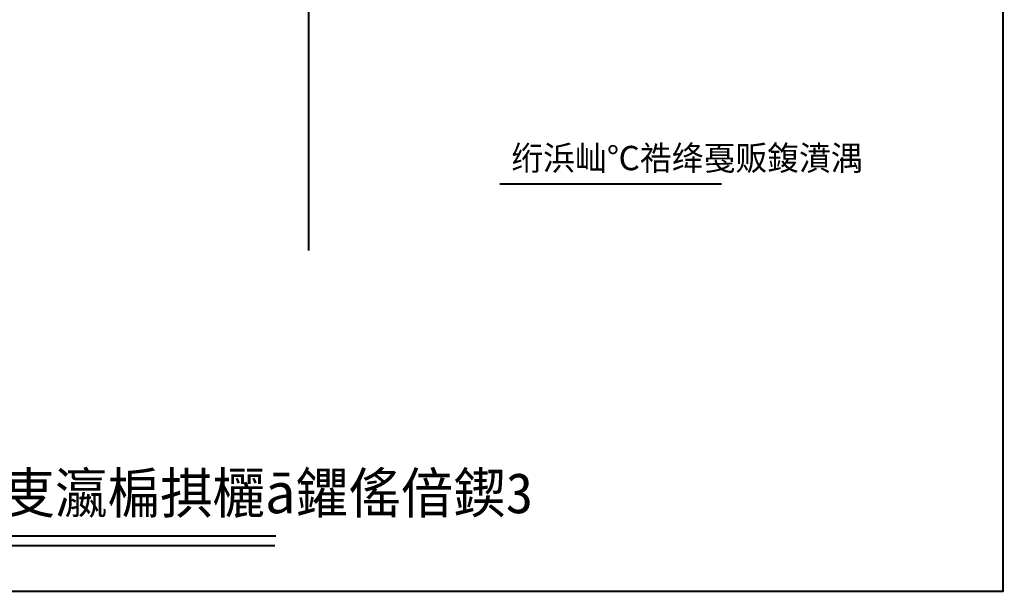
# Model space of a CAD drawing. Header units: metres. Extents: x 0 to 193, y 0 to 136.
# Drawn here: x 96.5 to 193.1, y 0 to 56.1 of the extents above; entities that cross this region are included whole.
import ezdxf

# ---------------------------------------------------------------- set-up
doc = ezdxf.new("R2010")
doc.units = ezdxf.units.M

msp = doc.modelspace()

# ---------------------------------------------------------------- linework, layer by layer
for p, q in [((124.87, 118.83), (124.87, 33.44)), ((143.63, 39.95), (165.38, 39.95)), ((79.59, 5.45), (121.66, 5.45)), ((79.59, 4.5), (121.57, 4.5))]:
    msp.add_line(p, q)
msp.add_lwpolyline([(0, 0), (193.05, 0), (193.05, 136.5), (0, 136.5), (0, 0)])

# ---------------------------------------------------------------- texts
for s, height, p in [('绗浜屾℃祰绛戞贩鍑濆湡', 2.4, (144.77, 41.3)), ('鍙屽欏叓瀛楄掑欐ā鑺傜偣鍥3', 3.96, (79.41, 7.66))]:
    msp.add_text(s, height=height).set_placement(p)

doc.saveas('drawing.dxf')
